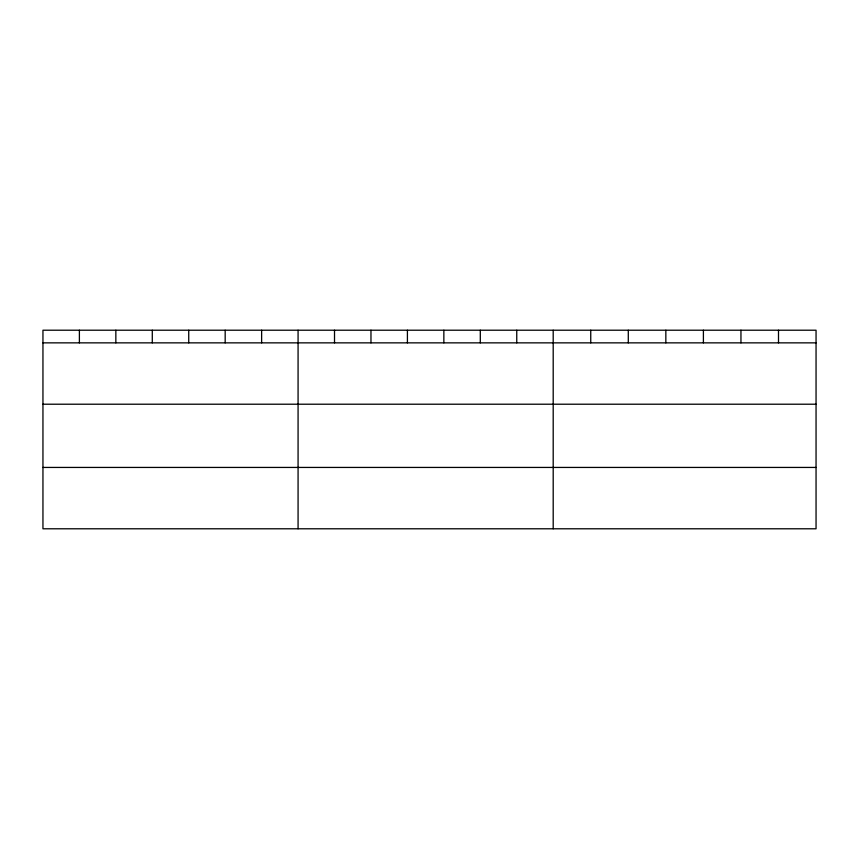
<?xml version="1.0" encoding="UTF-8"?>
<svg xmlns="http://www.w3.org/2000/svg" width="859" height="859" viewBox="0 0 859 859"><rect width="100%" height="100%" fill="white"/><g stroke="black" fill="none" stroke-linecap="round" stroke-linejoin="round"><path stroke-width="1.29" d="M816.05 342.859L816.05 528.79L42.95 528.79L42.95 330.21L816.05 330.21L816.05 342.859L42.95 342.859M42.95 404.213L816.05 404.213M42.95 467.436L816.05 467.436M778.501 330.21L778.501 342.859M740.952 330.21L740.952 342.859M703.403 330.21L703.403 342.859M665.843 330.21L665.843 342.859M628.294 330.21L628.294 342.859M590.745 330.21L590.745 342.859M553.196 330.21L553.196 528.79M516.753 330.21L516.753 342.859M480.299 330.21L480.299 342.859M443.856 330.21L443.856 342.859M407.413 330.21L407.413 342.859M370.97 330.21L370.97 342.859M334.516 330.21L334.516 342.859M298.073 330.21L298.073 528.79M261.63 330.21L261.63 342.859M225.176 330.21L225.176 342.859M188.733 330.21L188.733 342.859M152.29 330.21L152.29 342.859M115.847 330.21L115.847 342.859M79.393 330.21L79.393 342.859"/></g></svg>
